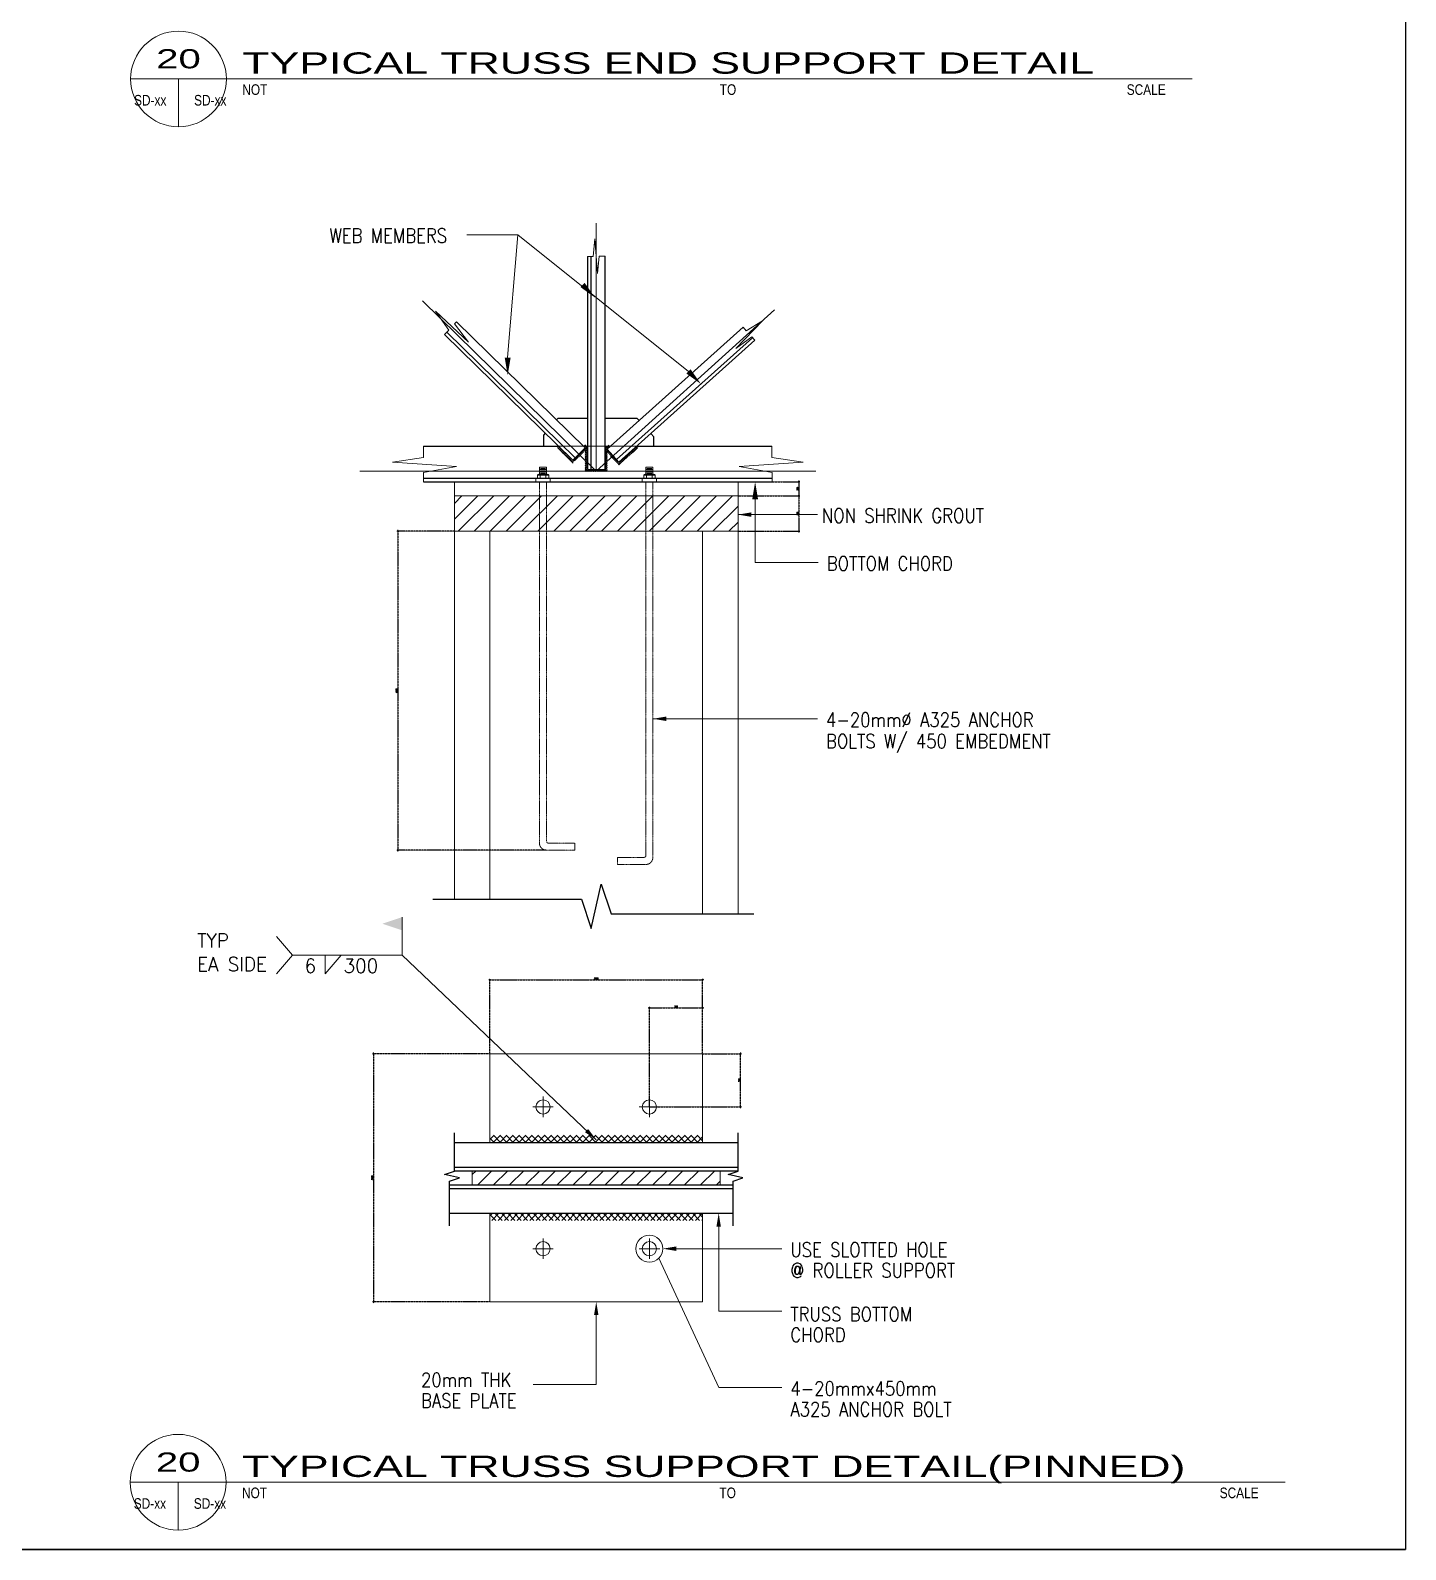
# Model space of a CAD drawing. Header units: millimetres. Extents: x -14320 to 437400, y -59080 to 73710.
# Drawn here: x 36582 to 55980, y -55145 to -33711 of the extents above; entities that cross this region are included whole.
import ezdxf
from ezdxf.enums import TextEntityAlignment as Align

# ---------------------------------------------------------------- set-up
doc = ezdxf.new("R2010")
doc.units = ezdxf.units.MM
doc.header["$LTSCALE"] = 10
doc.header["$MEASUREMENT"] = 0
doc.linetypes.add('HIDDEN', pattern=[0.375, 0.25, -0.125])
doc.linetypes.add('PHANTOM2', pattern=[1.25, 0.625, -0.125, 0.125, -0.125, 0.125, -0.125])
doc.layers.add('ANG', color=5, linetype='Continuous')
doc.layers.add('truss', color=3, linetype='Continuous')
for name, color, linetype, lineweight in [('DIM', 8, 'Continuous', 5), ('HATCH', 8, 'Continuous', 5), ('S-Ablt', 1, 'Continuous', 9), ('S-Anno-Symb', 143, 'PHANTOM2', 13), ('S-Anno-Text', 52, 'Continuous', 15), ('S-ARCH-FIN', 1, 'Continuous', 9), ('S-Grid-iden', 52, 'Continuous', 9), ('TEXT', 2, 'Continuous', 20), ('WELD', 251, 'Continuous', 5)]:
    doc.layers.add(name, color=color, linetype=linetype, lineweight=lineweight)
doc.styles.add('1', font='simplex.shx', dxfattribs={"width": 0.85, "height": 40})
doc.styles.add('2', font='simplex.shx', dxfattribs={"width": 0.95, "height": 40})
doc.styles.add('40', font='simplex.shx', dxfattribs={"width": 0.8, "height": 20})
doc.styles.add('TITLE1', font='HELV.shx', dxfattribs={"height": 500})
doc.styles.add('TITLE2', font='HELV.shx', dxfattribs={"height": 400})
doc.dimstyles.new('ESCA10', dxfattribs={"dimtxt": 20, "dimasz": 0.25, "dimexe": 10, "dimexo": 10, "dimgap": 10, "dimtad": 1, "dimdec": 0, "dimrnd": 1, "dimdsep": 46, "dimtxsty": '40', "dimblk1": 'ESCADIM_ARW', "dimblk2": 'ESCADIM_ARW', "dimsah": 1, "dimcen": 50, "dimclrd": 1, "dimclre": 1, "dimclrt": 52, "dimadec": 0, "dimazin": 0, "dimtfac": 1, "dimtdec": 0, "dimtofl": 0, "dimtmove": 0, "dimatfit": 3, "dimldrblk": 'ESCADIM_ARW', "dimfxl": 1, "dimtolj": 1, "dimtzin": 0, "dimarcsym": 0})

# ---------------------------------------------------------------- blocks, each defined once
blk = doc.blocks.new('*X160')
at = {"color": 0}
for p, q in [((-14.7215, -20.6301), (-14.7658, -20.5858)), ((-14.7639, -20.5899), (-14.7597, -20.5856)), ((-14.7609, -20.5928), (-14.7567, -20.5886)), ((-14.7579, -20.5958), (-14.7536, -20.5916)), ((-14.7548, -20.5988), (-14.7506, -20.5945)), ((-14.7518, -20.6018), (-14.7476, -20.5975)), ((-14.7488, -20.6047), (-14.7445, -20.6005)), ((-14.7457, -20.6077), (-14.7415, -20.6034)), ((-14.7427, -20.6107), (-14.7385, -20.6064)), ((-14.7397, -20.6136), (-14.7354, -20.6094)), ((-14.7367, -20.6166), (-14.7324, -20.6124)), ((-14.7336, -20.6196), (-14.7294, -20.6153)), ((-14.7306, -20.6225), (-14.7264, -20.6183)), ((-14.7245, -20.6285), (-14.6807, -20.5846)), ((-14.7126, -20.621), (-14.7169, -20.6168)), ((-14.7096, -20.618), (-14.7139, -20.6138)), ((-14.7067, -20.615), (-14.7109, -20.6107)), ((-14.7037, -20.612), (-14.7079, -20.6077)), ((-14.7007, -20.6089), (-14.705, -20.6047)), ((-14.6978, -20.6059), (-14.702, -20.6017)), ((-14.6948, -20.6029), (-14.699, -20.5986)), ((-14.6918, -20.5998), (-14.6961, -20.5956)), ((-14.6889, -20.5968), (-14.6931, -20.5926)), ((-14.691, -20.5829), (-14.6868, -20.5787)), ((-14.6859, -20.5938), (-14.6901, -20.5895)), ((-14.6799, -20.5877), (-14.6882, -20.5795)), ((-14.688, -20.5859), (-14.6837, -20.5817)), ((-14.6829, -20.5907), (-14.6873, -20.5866)), ((-14.7276, -20.6255), (-14.7233, -20.6213)), ((-14.7156, -20.6241), (-14.7198, -20.6198))]:
    blk.add_line(p, q, dxfattribs=at)
blk = doc.blocks.new('*X161')
at = {"color": 0}
for p, q in [((-14.687, -20.585), (-14.6847, -20.5826)), ((-14.687, -20.591), (-14.681, -20.585)), ((-14.681, -20.5926), (-14.687, -20.5866)), ((-14.687, -20.597), (-14.681, -20.591)), ((-14.681, -20.5986), (-14.687, -20.5926)), ((-14.687, -20.603), (-14.681, -20.597)), ((-14.681, -20.6046), (-14.687, -20.5986)), ((-14.687, -20.609), (-14.681, -20.603)), ((-14.681, -20.6106), (-14.687, -20.6046)), ((-14.687, -20.615), (-14.681, -20.609)), ((-14.681, -20.6166), (-14.687, -20.6106)), ((-14.687, -20.621), (-14.681, -20.615)), ((-14.681, -20.6226), (-14.687, -20.6166)), ((-14.681, -20.5866), (-14.685, -20.5826)), ((-14.625, -20.5886), (-14.631, -20.5826)), ((-14.631, -20.589), (-14.625, -20.583)), ((-14.625, -20.5946), (-14.631, -20.5886)), ((-14.631, -20.595), (-14.625, -20.589)), ((-14.625, -20.6006), (-14.631, -20.5946)), ((-14.631, -20.601), (-14.625, -20.595)), ((-14.625, -20.6066), (-14.631, -20.6006)), ((-14.631, -20.607), (-14.625, -20.601)), ((-14.625, -20.6126), (-14.631, -20.6066)), ((-14.631, -20.613), (-14.625, -20.607)), ((-14.625, -20.6186), (-14.631, -20.6126)), ((-14.631, -20.619), (-14.625, -20.613)), ((-14.625, -20.6246), (-14.631, -20.6186)), ((-14.631, -20.625), (-14.625, -20.619)), ((-14.687, -20.627), (-14.681, -20.621)), ((-14.681, -20.6286), (-14.687, -20.6226)), ((-14.687, -20.633), (-14.681, -20.627)), ((-14.681, -20.6346), (-14.687, -20.6286)), ((-14.687, -20.639), (-14.681, -20.633)), ((-14.681, -20.6406), (-14.687, -20.6346)), ((-14.687, -20.645), (-14.681, -20.639)), ((-14.681, -20.6466), (-14.687, -20.6406)), ((-14.687, -20.651), (-14.681, -20.645)), ((-14.6799, -20.6538), (-14.687, -20.6466)), ((-14.6859, -20.6538), (-14.687, -20.6526)), ((-14.6838, -20.6538), (-14.6778, -20.6478)), ((-14.6739, -20.6538), (-14.6799, -20.6478)), ((-14.6778, -20.6538), (-14.6718, -20.6478)), ((-14.6679, -20.6538), (-14.6739, -20.6478)), ((-14.6718, -20.6538), (-14.6658, -20.6478)), ((-14.6619, -20.6538), (-14.6679, -20.6478)), ((-14.6658, -20.6538), (-14.6598, -20.6478)), ((-14.6559, -20.6538), (-14.6619, -20.6478)), ((-14.6598, -20.6538), (-14.6538, -20.6478)), ((-14.6499, -20.6538), (-14.6559, -20.6478)), ((-14.6538, -20.6538), (-14.6478, -20.6478)), ((-14.6439, -20.6538), (-14.6499, -20.6478)), ((-14.6478, -20.6538), (-14.6418, -20.6478)), ((-14.6379, -20.6538), (-14.6439, -20.6478)), ((-14.6418, -20.6538), (-14.6358, -20.6478)), ((-14.6319, -20.6538), (-14.6379, -20.6478)), ((-14.6358, -20.6538), (-14.625, -20.643)), ((-14.6259, -20.6538), (-14.6319, -20.6478)), ((-14.625, -20.6306), (-14.631, -20.6246)), ((-14.631, -20.631), (-14.625, -20.625)), ((-14.625, -20.6366), (-14.631, -20.6306)), ((-14.631, -20.637), (-14.625, -20.631)), ((-14.625, -20.6426), (-14.631, -20.6366)), ((-14.631, -20.643), (-14.625, -20.637)), ((-14.625, -20.6486), (-14.631, -20.6426)), ((-14.6298, -20.6538), (-14.625, -20.649))]:
    blk.add_line(p, q, dxfattribs=at)
blk = doc.blocks.new('*X162')
at = {"color": 0}
for p, q in [((-14.5877, -20.6319), (-14.6316, -20.588)), ((-14.63, -20.594), (-14.6176, -20.5816)), ((-14.6242, -20.5894), (-14.6285, -20.5852)), ((-14.6272, -20.5972), (-14.623, -20.5929)), ((-14.6211, -20.5866), (-14.6253, -20.5824)), ((-14.6244, -20.6003), (-14.6201, -20.5961)), ((-14.6179, -20.5838), (-14.6221, -20.5795)), ((-14.6215, -20.6035), (-14.6173, -20.5992)), ((-14.6187, -20.6066), (-14.6145, -20.6024)), ((-14.6159, -20.6098), (-14.6116, -20.6056)), ((-14.5909, -20.6348), (-14.6159, -20.6097)), ((-14.613, -20.613), (-14.6088, -20.6087)), ((-14.6102, -20.6161), (-14.6059, -20.6119)), ((-14.6074, -20.6193), (-14.6031, -20.615)), ((-14.6045, -20.6225), (-14.6003, -20.6182)), ((-14.5932, -20.6351), (-14.5412, -20.5832)), ((-14.5782, -20.6234), (-14.5825, -20.6192)), ((-14.5751, -20.6206), (-14.5793, -20.6163)), ((-14.5719, -20.6178), (-14.5762, -20.6135)), ((-14.5687, -20.6149), (-14.573, -20.6107)), ((-14.5656, -20.6121), (-14.5698, -20.6078)), ((-14.5624, -20.6092), (-14.5667, -20.605)), ((-14.5593, -20.6064), (-14.5635, -20.6022)), ((-14.5561, -20.6036), (-14.5603, -20.5993)), ((-14.5529, -20.6007), (-14.5572, -20.5965)), ((-14.5498, -20.5979), (-14.554, -20.5937)), ((-14.5517, -20.5996), (-14.5384, -20.5863)), ((-14.5466, -20.5951), (-14.5508, -20.5908)), ((-14.5434, -20.5922), (-14.5477, -20.588)), ((-14.5403, -20.5894), (-14.5445, -20.5851)), ((-14.6017, -20.6256), (-14.5974, -20.6214)), ((-14.5988, -20.6288), (-14.5946, -20.6245)), ((-14.5846, -20.6291), (-14.5888, -20.6248)), ((-14.5814, -20.6263), (-14.5857, -20.622))]:
    blk.add_line(p, q, dxfattribs=at)
blk = doc.blocks.new('EXT', base_point=(6.5784, 3.6597))
for p, q in [((6.5734, 3.6697), (6.5834, 3.6697)), ((6.5734, 3.6697), (6.5734, 3.6597)), ((6.5834, 3.6697), (6.5734, 3.6697)), ((6.5734, 3.6663), (6.5834, 3.6663)), ((6.575, 3.668), (6.5818, 3.668)), ((6.5834, 3.6597), (6.5834, 3.6697)), ((6.5734, 3.663), (6.5834, 3.663)), ((6.5734, 3.6597), (6.5834, 3.6597)), ((6.575, 3.6647), (6.5818, 3.6647)), ((6.575, 3.6613), (6.5818, 3.6613))]:
    blk.add_line(p, q)
blk = doc.blocks.new('NUT10')
for p, q in [((-10, 4.5), (10, 4.5)), ((-10, 0), (-10, 4.5)), ((-10, 0), (10, 0)), ((-8, 9.4), (-8, 4.5)), ((-4, 9.4), (-8, 9.4)), ((-4, 10.5), (-6, 10.5)), ((-4, 4.5), (-4, 10.5)), ((-4, 10.5), (4, 10.5)), ((-4, 9.4), (4, 9.4)), ((6, 10.5), (4, 10.5)), ((4, 4.5), (4, 10.5)), ((8, 9.4), (4, 9.4)), ((8, 4.5), (8, 9.4)), ((10, 0), (10, 4.5))]:
    blk.add_line(p, q)
for centre, radius, start, end in [((-6, 8.1), 2.41, 33.9696, 146.0304), ((0, 2.4), 8.05, 60.2058, 119.7942), ((6, 8.1), 2.41, 33.9696, 146.0304)]:
    blk.add_arc(centre, radius, start, end)
at = {"xscale": 1000, "yscale": 1000, "zscale": 1000}
blk.add_blockref('EXT', (0, 10.5), dxfattribs=at)
blk = doc.blocks.new('ESCADIM_ARW')
at = {"color": 9}
blk.add_line((75, 0), (-75, 0), dxfattribs=at)
blk.add_circle((0, 0), 37.5, dxfattribs=at)
blk = doc.blocks.new('*D193')
at = {"layer": 'Defpoints', "color": 0, "transparency": 16777216}
for p in [(46563, -40078), (46563, -40278), (47423, -40278)]:
    blk.add_point(p, dxfattribs=at)
at = {"layer": 'S-Anno-Symb', "color": 1, "lineweight": -2, "transparency": 16777216}
for p, q in [((46573, -40078), (47433, -40078)), ((47423, -40078), (47423, -40278)), ((46573, -40278), (47433, -40278))]:
    blk.add_line(p, q, dxfattribs=at)
at = {"layer": 'S-Anno-Symb', "color": 1, "lineweight": -2, "transparency": 16777216, "xscale": 0.25, "yscale": 0.25, "zscale": 0.25}
for p, rotation in [((47423, -40078), 90), ((47423, -40278), 270)]:
    blk.add_blockref('ESCADIM_ARW', p, dxfattribs=dict(at, rotation=rotation))
at = {"layer": 'S-Anno-Symb', "color": 52, "transparency": 16777216, "insert": (47403, -40178), "char_height": 20, "attachment_point": 5, "rotation": 90, "style": '40'}
blk.add_mtext('\\A1;200', dxfattribs=at)
blk = doc.blocks.new('*D194')
at = {"layer": 'Defpoints', "color": 0, "transparency": 16777216}
for p in [(46563, -40278), (46563, -40778), (47423, -40778)]:
    blk.add_point(p, dxfattribs=at)
at = {"layer": 'S-Anno-Symb', "color": 1, "lineweight": -2, "transparency": 16777216}
for p, q in [((46573, -40278), (47433, -40278)), ((47423, -40278), (47423, -40778)), ((46573, -40778), (47433, -40778))]:
    blk.add_line(p, q, dxfattribs=at)
at = {"layer": 'S-Anno-Symb', "color": 1, "lineweight": -2, "transparency": 16777216, "xscale": 0.25, "yscale": 0.25, "zscale": 0.25}
for p, rotation in [((47423, -40278), 90), ((47423, -40778), 270)]:
    blk.add_blockref('ESCADIM_ARW', p, dxfattribs=dict(at, rotation=rotation))
at = {"layer": 'S-Anno-Symb', "color": 52, "transparency": 16777216, "insert": (47403, -40528), "char_height": 20, "attachment_point": 5, "rotation": 90, "style": '40'}
blk.add_mtext('\\A1;500', dxfattribs=at)
blk = doc.blocks.new('*D195')
at = {"layer": 'Defpoints', "color": 0, "transparency": 16777216}
for p in [(42563, -40778), (41766, -45278), (43863, -45278)]:
    blk.add_point(p, dxfattribs=at)
at = {"layer": 'S-Anno-Symb', "color": 1, "lineweight": -2, "transparency": 16777216}
for p, q in [((42553, -40778), (41756, -40778)), ((41766, -40778), (41766, -45278)), ((43853, -45278), (41756, -45278))]:
    blk.add_line(p, q, dxfattribs=at)
at = {"layer": 'S-Anno-Symb', "color": 1, "lineweight": -2, "transparency": 16777216, "xscale": 0.25, "yscale": 0.25, "zscale": 0.25}
for p, rotation in [((41766, -40778), 90), ((41766, -45278), 270)]:
    blk.add_blockref('ESCADIM_ARW', p, dxfattribs=dict(at, rotation=rotation))
at = {"layer": 'S-Anno-Symb', "color": 52, "transparency": 16777216, "insert": (41746, -43028), "char_height": 20, "attachment_point": 5, "rotation": 90, "style": '40'}
blk.add_mtext('\\A1;4500', dxfattribs=at)
blk = doc.blocks.new('*D196')
at = {"layer": 'Defpoints', "color": 0, "transparency": 16777216}
for p in [(43063, -48149), (41421, -51649), (43063, -51649)]:
    blk.add_point(p, dxfattribs=at)
at = {"layer": 'S-Anno-Symb', "color": 1, "lineweight": -2, "transparency": 16777216}
for p, q in [((43053, -48149), (41411, -48149)), ((41421, -48149), (41421, -51649)), ((43053, -51649), (41411, -51649))]:
    blk.add_line(p, q, dxfattribs=at)
at = {"layer": 'S-Anno-Symb', "color": 1, "lineweight": -2, "transparency": 16777216, "xscale": 0.25, "yscale": 0.25, "zscale": 0.25}
for p, rotation in [((41421, -48149), 90), ((41421, -51649), 270)]:
    blk.add_blockref('ESCADIM_ARW', p, dxfattribs=dict(at, rotation=rotation))
at = {"layer": 'S-Anno-Symb', "color": 52, "transparency": 16777216, "insert": (41401, -49899), "char_height": 20, "attachment_point": 5, "rotation": 90, "style": '40'}
blk.add_mtext('\\A1;3500', dxfattribs=at)
blk = doc.blocks.new('*D197')
at = {"layer": 'Defpoints', "color": 0, "transparency": 16777216}
for p in [(46063, -47106), (46063, -47899), (43063, -48149)]:
    blk.add_point(p, dxfattribs=at)
at = {"layer": 'S-Anno-Symb', "color": 1, "lineweight": -2, "transparency": 16777216}
for p, q in [((43063, -48139), (43063, -47096)), ((43064, -47106), (46063, -47106)), ((46063, -47889), (46063, -47096))]:
    blk.add_line(p, q, dxfattribs=at)
at = {"layer": 'S-Anno-Symb', "color": 1, "lineweight": -2, "transparency": 16777216, "xscale": 0.25, "yscale": 0.25, "zscale": 0.25, "rotation": 180}
blk.add_blockref('ESCADIM_ARW', (43063, -47106), dxfattribs=at)
at = {"layer": 'S-Anno-Symb', "color": 1, "lineweight": -2, "transparency": 16777216, "xscale": 0.25, "yscale": 0.25, "zscale": 0.25}
blk.add_blockref('ESCADIM_ARW', (46063, -47106), dxfattribs=at)
at = {"layer": 'S-Anno-Symb', "color": 52, "transparency": 16777216, "insert": (44563, -47086), "char_height": 20, "attachment_point": 5, "style": '40'}
blk.add_mtext('\\A1;3000', dxfattribs=at)
blk = doc.blocks.new('*D198')
at = {"layer": 'Defpoints', "color": 0, "transparency": 16777216}
for p in [(46063, -47502), (46063, -48149), (45313, -48899)]:
    blk.add_point(p, dxfattribs=at)
at = {"layer": 'S-Anno-Symb', "color": 1, "lineweight": -2, "transparency": 16777216}
for p, q in [((45313, -48889), (45313, -47492)), ((45314, -47502), (46063, -47502)), ((46063, -48139), (46063, -47492))]:
    blk.add_line(p, q, dxfattribs=at)
at = {"layer": 'S-Anno-Symb', "color": 1, "lineweight": -2, "transparency": 16777216, "xscale": 0.25, "yscale": 0.25, "zscale": 0.25, "rotation": 180}
blk.add_blockref('ESCADIM_ARW', (45313, -47502), dxfattribs=at)
at = {"layer": 'S-Anno-Symb', "color": 1, "lineweight": -2, "transparency": 16777216, "xscale": 0.25, "yscale": 0.25, "zscale": 0.25}
blk.add_blockref('ESCADIM_ARW', (46063, -47502), dxfattribs=at)
at = {"layer": 'S-Anno-Symb', "color": 52, "transparency": 16777216, "insert": (45688, -47482), "char_height": 20, "attachment_point": 5, "style": '40'}
blk.add_mtext('\\A1;750', dxfattribs=at)
blk = doc.blocks.new('*D208')
at = {"layer": 'Defpoints', "color": 0, "transparency": 16777216}
for p in [(46063, -48149), (46599, -48149), (45313, -48899)]:
    blk.add_point(p, dxfattribs=at)
at = {"layer": 'S-Anno-Symb', "color": 1, "lineweight": -2, "transparency": 16777216}
for p, q in [((46073, -48149), (46609, -48149)), ((46599, -48899), (46599, -48149)), ((45323, -48899), (46609, -48899))]:
    blk.add_line(p, q, dxfattribs=at)
at = {"layer": 'S-Anno-Symb', "color": 1, "lineweight": -2, "transparency": 16777216, "xscale": 0.25, "yscale": 0.25, "zscale": 0.25}
for p, rotation in [((46599, -48149), 90), ((46599, -48899), 270)]:
    blk.add_blockref('ESCADIM_ARW', p, dxfattribs=dict(at, rotation=rotation))
at = {"layer": 'S-Anno-Symb', "color": 52, "transparency": 16777216, "insert": (46579, -48524), "char_height": 20, "attachment_point": 5, "rotation": 90, "style": '40'}
blk.add_mtext('\\A1;750', dxfattribs=at)

msp = doc.modelspace()

# ---------------------------------------------------------------- hatches: boundary and pattern name
at = {"layer": 'HATCH'}
h = msp.add_hatch(dxfattribs=at)
h.set_pattern_fill('ANSI31', color=256, scale=50, style=0)
h.set_pattern_definition([(45, (-3226638.88, -441067.26), (-112.2532015, 112.2532015), [])])
h.paths.add_polyline_path([(45263.3, -40278.2), (43863.3, -40278.2), (43863.3, -40778.2), (45263.3, -40778.2)])
h.paths.add_polyline_path([(43763.3, -40278.2), (42563.3, -40278.2), (42563.3, -40778.2), (43763.3, -40778.2)])
h.paths.add_polyline_path([(43863.3, -40278.2), (43763.3, -40278.2), (43763.3, -40778.2), (43863.3, -40778.2)])
h.paths.add_polyline_path([(45363.3, -40278.2), (45263.3, -40278.2), (45263.3, -40778.2), (45363.3, -40778.2)])
h.paths.add_polyline_path([(46563.3, -40278.2), (45363.3, -40278.2), (45363.3, -40778.2), (46563.3, -40778.2)])
h = msp.add_hatch(dxfattribs=at)
h.set_pattern_fill('ANSI31', color=256, scale=50, style=0)
h.set_pattern_definition([(45, (-33178298.23, -4076152.13), (-112.2532015, 112.2532015), [])])
h.paths.add_polyline_path([(46313.3, -49799.1), (42813.3, -49799.1), (42813.3, -49999.1), (46313.3, -49999.1)])
at = {"layer": 'WELD'}
h = msp.add_hatch(dxfattribs=at)
h.set_pattern_fill('ANSI37', color=256, scale=20, style=0)
h.set_pattern_definition([(45, (-3226638.88, -441067.26), (-44.9012806, 44.9012806), []), (135, (-3226638.88, -441067.26), (-44.9012806, -44.9012806), [])])
h.paths.add_polyline_path([(46063.3, -49299.1), (43063.3, -49299.1), (43063.3, -49399.1), (46063.3, -49399.1)])
h.paths.add_polyline_path([(46063.3, -50399.1), (43063.3, -50399.1), (43063.3, -50499.1), (46063.3, -50499.1)])

# ---------------------------------------------------------------- linework, layer by layer
at = {"color": 1, "linetype": 'Continuous'}
for points in [[(44438.3, -39185.6), (44019.3, -39185.6), (44004.3, -39203)], [(45167, -39213.7), (45141.6, -39185.6), (44688.3, -39185.6)], [(43841, -39393), (43817.9, -39419.8), (43817.9, -39578.2)], [(45375.9, -39578.2), (45375.9, -39444.4), (45334.8, -39399)]]:
    msp.add_lwpolyline(points, dxfattribs=at)
at = {"color": 1}
for points in [[(42258.3, -45965.6), (44354.9, -45965.6), (44492.2, -46382.5), (44634.4, -45757.2), (44771.8, -46174.1), (46785.3, -46174.1)], [(42493.8, -50576.2), (42493.8, -49944.8), (42632.8, -49899.1), (42424.3, -49851.6), (42563.3, -49805.9), (42563.3, -49263.7)], [(46493.8, -50576.2), (46493.8, -49944.8), (46632.8, -49899.1), (46424.3, -49851.6), (46563.3, -49805.9), (46563.3, -49263.7)]]:
    msp.add_lwpolyline(points, dxfattribs=at)
at = {"layer": 'ANG'}
for p, q in [((55979.7, -13950.6), (55979.7, -55144.7)), ((55979.7, -55144.7), (-14320.3, -55144.7)), ((-14320.3, -55144.7), (55979.7, -55144.7))]:
    msp.add_line(p, q, dxfattribs=at)
at = {"layer": 'DIM', "color": 1}
for p, q in [((44563.3, -39928.2), (44563.3, -36428.3)), ((42113.9, -37526.2), (44563.3, -39928.2)), ((44563.3, -39928.2), (47077.5, -37653)), ((41229.6, -39928.2), (47659.8, -39928.2))]:
    msp.add_line(p, q, dxfattribs=at)
at = {"layer": 'DIM'}
for p, q in [((44029.9, -39578.2), (44387, -39578.2)), ((44438.3, -39578.2), (44688.3, -39578.2)), ((44760.4, -39578.2), (45134.9, -39578.2))]:
    msp.add_line(p, q, dxfattribs=at)
at = {"layer": 'DIM', "color": 1}
for points in [[(44438.3, -36901.2), (44519.8, -36901.2), (44544.7, -36652.3), (44579.5, -37140.1), (44604.4, -36896.2), (44688.3, -36896.2)], [(42422, -38002.1), (42484.5, -37938.3), (42295.7, -37672.3), (42760.7, -38111.3), (42562.7, -37853), (42594.3, -37820.8)], [(46635, -37897.9), (46680, -37948.1), (46908.8, -37809), (46533.4, -38201.1), (46756.9, -38032.4), (46802.6, -38083.4)], [(42127.3, -39578.2), (42127.3, -39737.5), (41688.3, -39802.2), (42590.8, -39863.1), (42126.3, -39946.8), (42126.3, -40078.2)], [(47041.9, -39578.2), (47041.9, -39737.5), (47480.8, -39802.2), (46578.4, -39863.1), (47042.9, -39946.8), (47042.9, -40078.2)]]:
    msp.add_lwpolyline(points, dxfattribs=at)
at = {"layer": 'S-Ablt', "linetype": 'HIDDEN'}
for p, q in [((43763.3, -40078.2), (43763.3, -45178.2)), ((43863.3, -40078.2), (43863.3, -45153.2)), ((45263.3, -40078.2), (45263.3, -45353.2)), ((45363.3, -40078.2), (45363.3, -45378.2)), ((43888.3, -45178.2), (44263.3, -45178.2)), ((44263.3, -45178.2), (44263.3, -45278.2)), ((43863.3, -45278.2), (44263.3, -45278.2)), ((45238.3, -45378.2), (44863.3, -45378.2)), ((44863.3, -45378.2), (44863.3, -45478.2)), ((45263.3, -45478.2), (44863.3, -45478.2))]:
    msp.add_line(p, q, dxfattribs=at)
at = {"layer": 'S-Ablt'}
for p, q in [((43813.3, -49043.8), (43813.3, -48754.3)), ((45313.3, -49043.8), (45313.3, -48754.3)), ((43958.1, -48899.1), (43668.5, -48899.1)), ((45458.1, -48899.1), (45168.5, -48899.1)), ((42813.3, -49999.1), (42813.3, -49799.1)), ((46313.3, -49999.1), (46313.3, -49799.1)), ((43813.3, -51043.8), (43813.3, -50754.3)), ((45313.3, -51043.8), (45313.3, -50754.3)), ((43958.1, -50899.1), (43668.5, -50899.1)), ((45458.1, -50899.1), (45168.5, -50899.1))]:
    msp.add_line(p, q, dxfattribs=at)
for centre in [(43813.3, -48899.1), (45313.3, -48899.1), (43813.3, -50899.1), (45313.3, -50899.1)]:
    msp.add_circle(centre, 100, dxfattribs=at)
at = {"layer": 'S-Ablt', "linetype": 'HIDDEN'}
for centre, radius, start, end in [((43863.3, -45178.2), 100, 180, 270), ((43888.3, -45153.2), 25, 180, 270), ((45238.3, -45353.2), 25, 270, 0), ((45263.3, -45378.2), 100, 270, 0)]:
    msp.add_arc(centre, radius, start, end, dxfattribs=at)
at = {"layer": 'S-Anno-Symb'}
msp.add_line((43063.3, -40778.2), (43063.3, -41020.1), dxfattribs=at)
at = {"layer": 'S-Anno-Text', "color": 1}
for p, q in [((46290.4, -50586.6), (46290.4, -51781.5)), ((45691, -50899.1), (47180.4, -50899.1)), ((45447.7, -51033.7), (46290.4, -52858.8)), ((44563.3, -51836.6), (44563.3, -52817.1)), ((46290.4, -51781.5), (47180.4, -51781.5)), ((44563.3, -52817.1), (43673.3, -52817.1)), ((46290.4, -52858.8), (47180.4, -52858.8))]:
    msp.add_line(p, q, dxfattribs=at)
msp.add_lwpolyline([(44563.2, -49362.5), (41825.1, -46757.6), (40278.7, -46757.6)], dxfattribs=at)
msp.add_circle((45313.3, -50899.1), 190.2, dxfattribs=at)
at = {"layer": 'S-ARCH-FIN', "color": 1}
for p, q in [((41825.1, -46757.6), (41825.1, -46222)), ((40052.4, -46492.5), (40278.7, -46757.6)), ((40052.4, -47022.7), (40278.7, -46757.6)), ((40739.1, -46757.6), (40739.1, -47022.7)), ((40739.1, -47022.7), (40965.4, -46757.6))]:
    msp.add_line(p, q, dxfattribs=at)
msp.add_solid([(41825.1, -46406.9), (41547.8, -46314.4), (41825.1, -46222)], dxfattribs=at)
at = {"layer": 'S-Grid-iden'}
for p, q in [((42563.3, -40078.2), (42563.3, -40278.2)), ((46563.3, -40078.2), (46563.3, -40278.2)), ((42563.3, -40278.2), (42563.3, -45965.6)), ((42563.3, -40278.2), (46563.3, -40278.2)), ((46563.3, -40278.2), (46563.3, -46174.1)), ((42563.3, -40778.2), (46563.3, -40778.2)), ((43063.3, -40778.2), (43063.3, -45965.6)), ((46063.3, -40778.2), (46063.3, -46174.1))]:
    msp.add_line(p, q, dxfattribs=at)
for points in [[(46063.3, -49399.1), (46063.3, -48149.1), (43063.3, -48149.1), (43063.3, -49399.1)], [(43063.3, -50399.1), (43063.3, -51649.1), (46063.3, -51649.1), (46063.3, -50399.1)]]:
    msp.add_lwpolyline(points, dxfattribs=at)
at = {"layer": 'TEXT', "color": 8}
for p, q in [((37995.9, -34396.1), (52970.5, -34396.1)), ((38670.9, -34396.1), (38670.9, -35071.1)), ((37991.4, -54194.3), (54281.5, -54194.3)), ((38666.4, -54194.3), (38666.4, -54869.3))]:
    msp.add_line(p, q, dxfattribs=at)
at = {"layer": 'TEXT', "color": 9}
for p, q in [((43459.2, -36596.4), (42736, -36596.4)), ((43459.2, -36596.4), (43209.2, -36596.4)), ((43313.9, -38327.1), (43459.2, -36596.4)), ((45864.4, -38521.9), (43459.2, -36596.4)), ((46804.7, -40328.2), (46804.7, -41217.6)), ((46563.3, -40542.6), (47683.4, -40542.6)), ((46804.7, -41217.6), (47694.7, -41217.6)), ((45363.3, -43422.9), (47683.4, -43422.9))]:
    msp.add_line(p, q, dxfattribs=at)
at = {"layer": 'TEXT', "color": 8}
for centre in [(38670.9, -34396.1), (38666.4, -54194.3)]:
    msp.add_circle(centre, 675, dxfattribs=at)
at = {"layer": 'TEXT', "color": 9}
for points in [[(44400.6, -37273.9), (44341.3, -37332.5), (44546.7, -37481)], [(43355.6, -38327.1), (43272.3, -38327.1), (43313.9, -38577.1)], [(45894.1, -38492.6), (45834.8, -38551.1), (46040.1, -38699.7)], [(46763, -40328.2), (46846.4, -40328.2), (46804.7, -40078.2)]]:
    msp.add_solid(points, dxfattribs=at)
at = {"layer": 'TEXT'}
for points in [[(46750.8, -40573.8), (46750.8, -40511.3), (46563.3, -40542.6)], [(45550.8, -43454.1), (45550.8, -43391.6), (45363.3, -43422.9)], [(44448.9, -49210.6), (44405.8, -49255.9), (44563.2, -49362.5)], [(46259.1, -50586.6), (46321.6, -50586.6), (46290.4, -50399.1)], [(45691, -50930.3), (45691, -50867.8), (45503.5, -50899.1)], [(44594.6, -51836.6), (44532.1, -51836.6), (44563.3, -51649.1)]]:
    msp.add_solid(points, dxfattribs=at)
at = {"layer": 'truss'}
for p, q in [((44438.3, -36901.2), (44438.3, -39903.9)), ((44488.3, -36901.2), (44488.3, -39903.9)), ((44688.3, -39903.9), (44688.3, -36896.2)), ((44407.3, -39598), (42594.3, -37820.8)), ((46635, -37897.9), (44717.3, -39616.8)), ((42422, -38002.1), (44232.2, -39776.5)), ((42457, -37966.4), (44267.2, -39740.8)), ((44850.8, -39765.7), (46769.3, -38046.2)), ((44884.2, -39802.9), (46802.6, -38083.4)), ((42127.3, -39578.2), (44029.9, -39578.2)), ((44232.2, -39776.5), (44407.3, -39598)), ((44387, -39578.2), (44438.3, -39578.2)), ((44688.3, -39578.2), (44760.4, -39578.2)), ((44717.3, -39616.8), (44884.2, -39802.9)), ((45134.9, -39578.2), (47041.9, -39578.2)), ((42126.3, -40028.2), (47042.9, -40028.2)), ((42126.3, -40078.2), (47042.9, -40078.2)), ((44438.3, -39903.9), (44688.3, -39903.9)), ((42563.3, -49399.1), (46563.3, -49399.1)), ((42563.3, -49749.1), (46563.3, -49749.1)), ((42563.3, -49799.1), (46563.3, -49799.1)), ((42493.8, -49999.1), (46493.8, -49999.1)), ((42493.8, -50049.1), (46493.8, -50049.1)), ((42493.8, -50399.1), (46493.8, -50399.1))]:
    msp.add_line(p, q, dxfattribs=at)

# ---------------------------------------------------------------- block references
at = {"layer": 'DIM', "color": 8, "xscale": 5000, "yscale": 5000, "zscale": 5000}
for name in ['*X160', '*X161', '*X162']:
    msp.add_blockref(name, (117843.6, 63335), dxfattribs=at)
at = {"layer": 'S-Ablt', "yscale": 10, "zscale": 10}
for p, xscale in [((43813.3, -40078.2), 10), ((45313.3, -40078.2), -10)]:
    msp.add_blockref('NUT10', p, dxfattribs=dict(at, xscale=xscale))

# ---------------------------------------------------------------- texts
at = {"layer": 'S-Anno-Text', "char_height": 200, "width": 2595.601, "attachment_point": 1, "style": '2'}
for s, insert in [('TYP\\PEA SIDE', (38933.6, -46450.8)), ('6', (40448.7, -46808.5)), ('300', (40999.5, -46808.5))]:
    msp.add_mtext(s, dxfattribs=dict(at, insert=insert))
at = {"layer": 'TEXT', "color": 5, "style": 'TITLE1', "width": 1.5}
for p in [(38670.9, -34246.1), (38666.4, -54044.3)]:
    msp.add_text('20', height=270, dxfattribs=at).set_placement(p, align=Align.CENTER)
for s, p in [('TYPICAL TRUSS END SUPPORT DETAIL', (39570.9, -34321.1)), ('TYPICAL TRUSS SUPPORT DETAIL(PINNED)', (39566.4, -54119.3))]:
    msp.add_text(s, height=300, dxfattribs=at).set_placement(p)
at = {"layer": 'TEXT'}
for s, height, style, width, p in [('NOT', 150, 'TITLE2', 0.8, (39570.9, -34621.1)), ('WEB MEMBERS', 200, '1', 0.85, (40798.7, -36705.8)), ('NON SHRINK GROUT', 200, '1', 0.85, (47746, -40656.3)), ('BOTTOM CHORD', 200, '1', 0.85, (47815.9, -41331.3)), ('4-20mm%%C A325 ANCHOR', 200, '1', 0.85, (47804.6, -43536.6)), ('BOLTS W/ 450 EMBEDMENT', 200, '1', 0.85, (47804.6, -43838.6)), ('USE SLOTTED HOLE', 200, '1', 0.85, (47301.6, -51012.8)), ('@ ROLLER SUPPORT', 200, '1', 0.85, (47301.6, -51304.8)), ('TRUSS BOTTOM', 200, '1', 0.85, (47301.6, -51922.7)), ('CHORD', 200, '1', 0.85, (47301.6, -52214.7)), ('20mm THK', 200, '1', 0.85, (42092, -52850.4)), ('4-20mmx450mm', 200, '1', 0.85, (47301.6, -52972.5)), ('BASE PLATE', 200, '1', 0.85, (42092, -53142.4)), ('A325 ANCHOR BOLT', 200, '1', 0.85, (47301.6, -53264.5)), ('NOT', 150, 'TITLE2', 0.8, (39566.4, -54419.3))]:
    msp.add_text(s, height=height, dxfattribs=dict(at, style=style, width=width)).set_placement(p)
at = {"layer": 'TEXT', "style": 'TITLE2', "width": 0.8}
for s, p in [('TO', (46421.5, -34621.1)), ('SD-xx', (38272.3, -34771.1)), ('SD-xx', (39119.3, -34771.1)), ('SD-xx', (38267.8, -54569.3)), ('SD-xx', (39114.8, -54569.3)), ('TO', (46417, -54419.3))]:
    msp.add_text(s, height=150, dxfattribs=at).set_placement(p, align=Align.CENTER)
for p in [(52595.5, -34621.1), (53906.5, -54419.3)]:
    msp.add_text('SCALE', height=150, dxfattribs=at).set_placement(p, align=Align.RIGHT)

# ---------------------------------------------------------------- dimensions: what is measured, and where the dimension line sits
at = {"layer": 'S-Anno-Symb'}
dim = msp.add_linear_dim(base=(47423, -40278.2), p1=(46563.3, -40078.2), p2=(46563.3, -40278.2), angle=90, dimstyle='ESCA10', dxfattribs=at)
dim.commit()
dim.dimension.update_dxf_attribs({"geometry": '*D193', "text_midpoint": (47423, -40178.2), "dimtype": 160})
dim = msp.add_linear_dim(base=(47423, -40778.2), p1=(46563.3, -40278.2), p2=(46563.3, -40778.2), angle=90, dimstyle='ESCA10', override={"dimtmove": 1}, dxfattribs=at)
dim.commit()
dim.dimension.update_dxf_attribs({"geometry": '*D194', "text_midpoint": (47403, -40528.2)})
for base, p1, p2, picture, middle in [((41765.9, -45278.2), (42563.3, -40778.2), (43863.3, -45278.2), '*D195', (41745.9, -43028.2)), ((41421, -51649.1), (43063.3, -48149.1), (43063.3, -51649.1), '*D196', (41401, -49899.1)), ((46598.7, -48149.1), (45313.3, -48899.1), (46063.3, -48149.1), '*D208', (46578.7, -48524.1))]:
    dim = msp.add_linear_dim(base=base, p1=p1, p2=p2, angle=90, dimstyle='ESCA10', dxfattribs=at)
    dim.commit()
    dim.dimension.update_dxf_attribs({"geometry": picture, "text_midpoint": middle})
for base, p1, p2, picture, middle in [((46063.3, -47105.9), (43063.3, -48149.1), (46063.3, -47899.1), '*D197', (44563.3, -47085.9)), ((46063.3, -47502.5), (45313.3, -48899.1), (46063.3, -48149.1), '*D198', (45688.3, -47482.5))]:
    dim = msp.add_linear_dim(base=base, p1=p1, p2=p2, dimstyle='ESCA10', dxfattribs=at)
    dim.commit()
    dim.dimension.update_dxf_attribs({"geometry": picture, "text_midpoint": middle})

doc.saveas('drawing.dxf')
